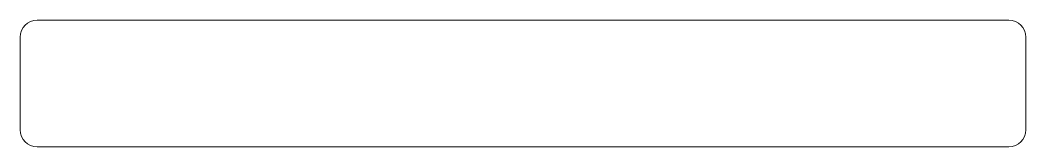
# Model space of a CAD drawing. Header units: millimetres. Extents: x -36.9 to 36.9, y -4.7 to 4.7.
import ezdxf

# ---------------------------------------------------------------- set-up
doc = ezdxf.new("R2010")
doc.units = ezdxf.units.MM

msp = doc.modelspace()

# ---------------------------------------------------------------- linework, layer by layer
at = {"color": 7, "linetype": 'Continuous', "lineweight": 15}
for p, q in [((35.65, 4.65), (-35.65, 4.65)), ((-36.9, 3.4), (-36.9, -3.4)), ((36.9, -3.4), (36.9, 3.4)), ((-35.65, -4.65), (35.65, -4.65))]:
    msp.add_line(p, q, dxfattribs=at)
for centre, start, end in [((-35.65, 3.4), 90, 180), ((35.65, 3.4), 0, 90), ((-35.65, -3.4), 180, 270), ((35.65, -3.4), 270, 0)]:
    msp.add_arc(centre, 1.25, start, end, dxfattribs=at)

doc.saveas('drawing.dxf')
